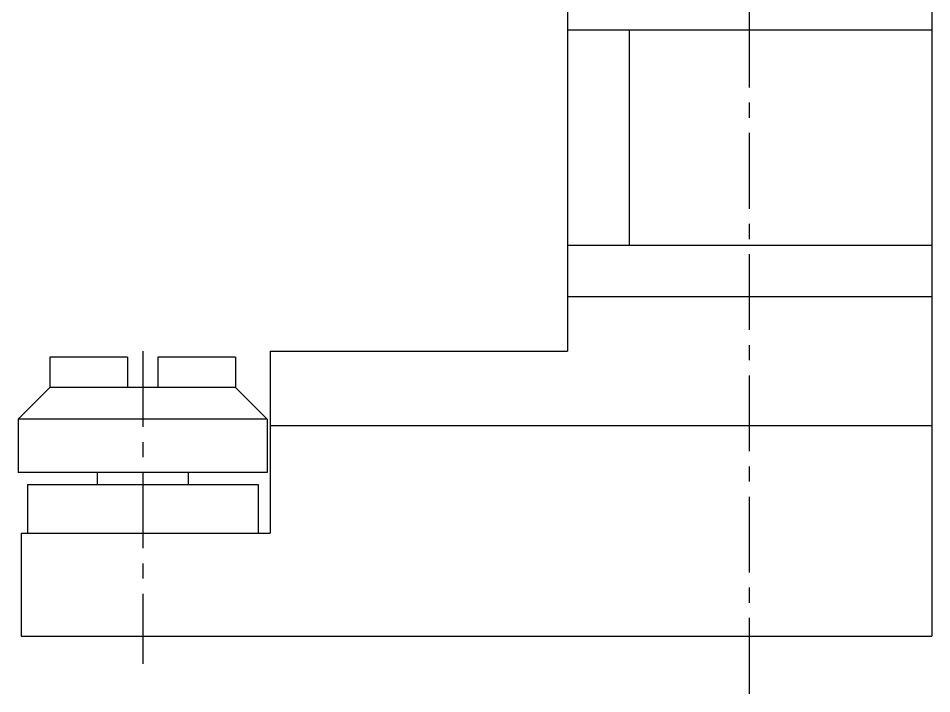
# Model space of a CAD drawing. Extents: x 35.4 to 93.6, y 120 to 187.8.
# Drawn here: x 55.32 to 70.37, y 145.09 to 156.23 of the extents above; entities that cross this region are included whole.
import ezdxf

# ---------------------------------------------------------------- set-up
doc = ezdxf.new("R2010")
doc.units = 0
doc.linetypes.add('CENTER', pattern=[2, 1.25, -0.25, 0.25, -0.25])
doc.layers.get('0').update_dxf_attribs({"linetype": 'CONTINUOUS'})
doc.layers.add('CENTER', color=1, linetype='CENTER')

msp = doc.modelspace()

# ---------------------------------------------------------------- linework, layer by layer
at = {"color": 7, "linetype": 'CONTINUOUS'}
for p, q in [((64.368, 157.038), (64.368, 150.738)), ((70.368, 157.038), (70.368, 146.038)), ((64.368, 156.038), (70.368, 156.038)), ((65.384, 156.038), (65.384, 152.488)), ((64.368, 152.488), (70.368, 152.488)), ((64.368, 151.638), (70.368, 151.638)), ((59.468, 150.738), (59.468, 147.738)), ((59.468, 150.738), (64.368, 150.738)), ((55.838, 150.638), (55.838, 150.138)), ((57.118, 150.638), (55.838, 150.638)), ((57.118, 150.638), (57.118, 150.138)), ((57.618, 150.638), (57.618, 150.138)), ((58.898, 150.638), (57.618, 150.638)), ((58.898, 150.638), (58.898, 150.138)), ((55.838, 150.138), (55.318, 149.618)), ((58.898, 150.138), (55.838, 150.138)), ((59.418, 149.618), (58.898, 150.138)), ((59.418, 149.618), (55.318, 149.618)), ((55.318, 149.618), (55.318, 148.738)), ((59.418, 149.618), (59.418, 148.738)), ((59.468, 149.513), (70.368, 149.513)), ((59.418, 148.738), (55.318, 148.738)), ((56.618, 148.738), (56.618, 148.538)), ((58.118, 148.738), (58.118, 148.538)), ((55.468, 148.538), (55.468, 147.738)), ((55.468, 148.538), (59.268, 148.538)), ((59.268, 148.538), (59.268, 147.738)), ((55.368, 147.738), (59.468, 147.738)), ((55.368, 147.738), (55.368, 146.038)), ((55.368, 146.038), (70.368, 146.038))]:
    msp.add_line(p, q, dxfattribs=at)
at = {"layer": 'CENTER', "color": 1, "linetype": 'CENTER'}
for p, q in [((67.368, 145.088), (67.368, 164.194)), ((57.368, 150.738), (57.368, 145.582))]:
    msp.add_line(p, q, dxfattribs=at)

doc.saveas('drawing.dxf')
